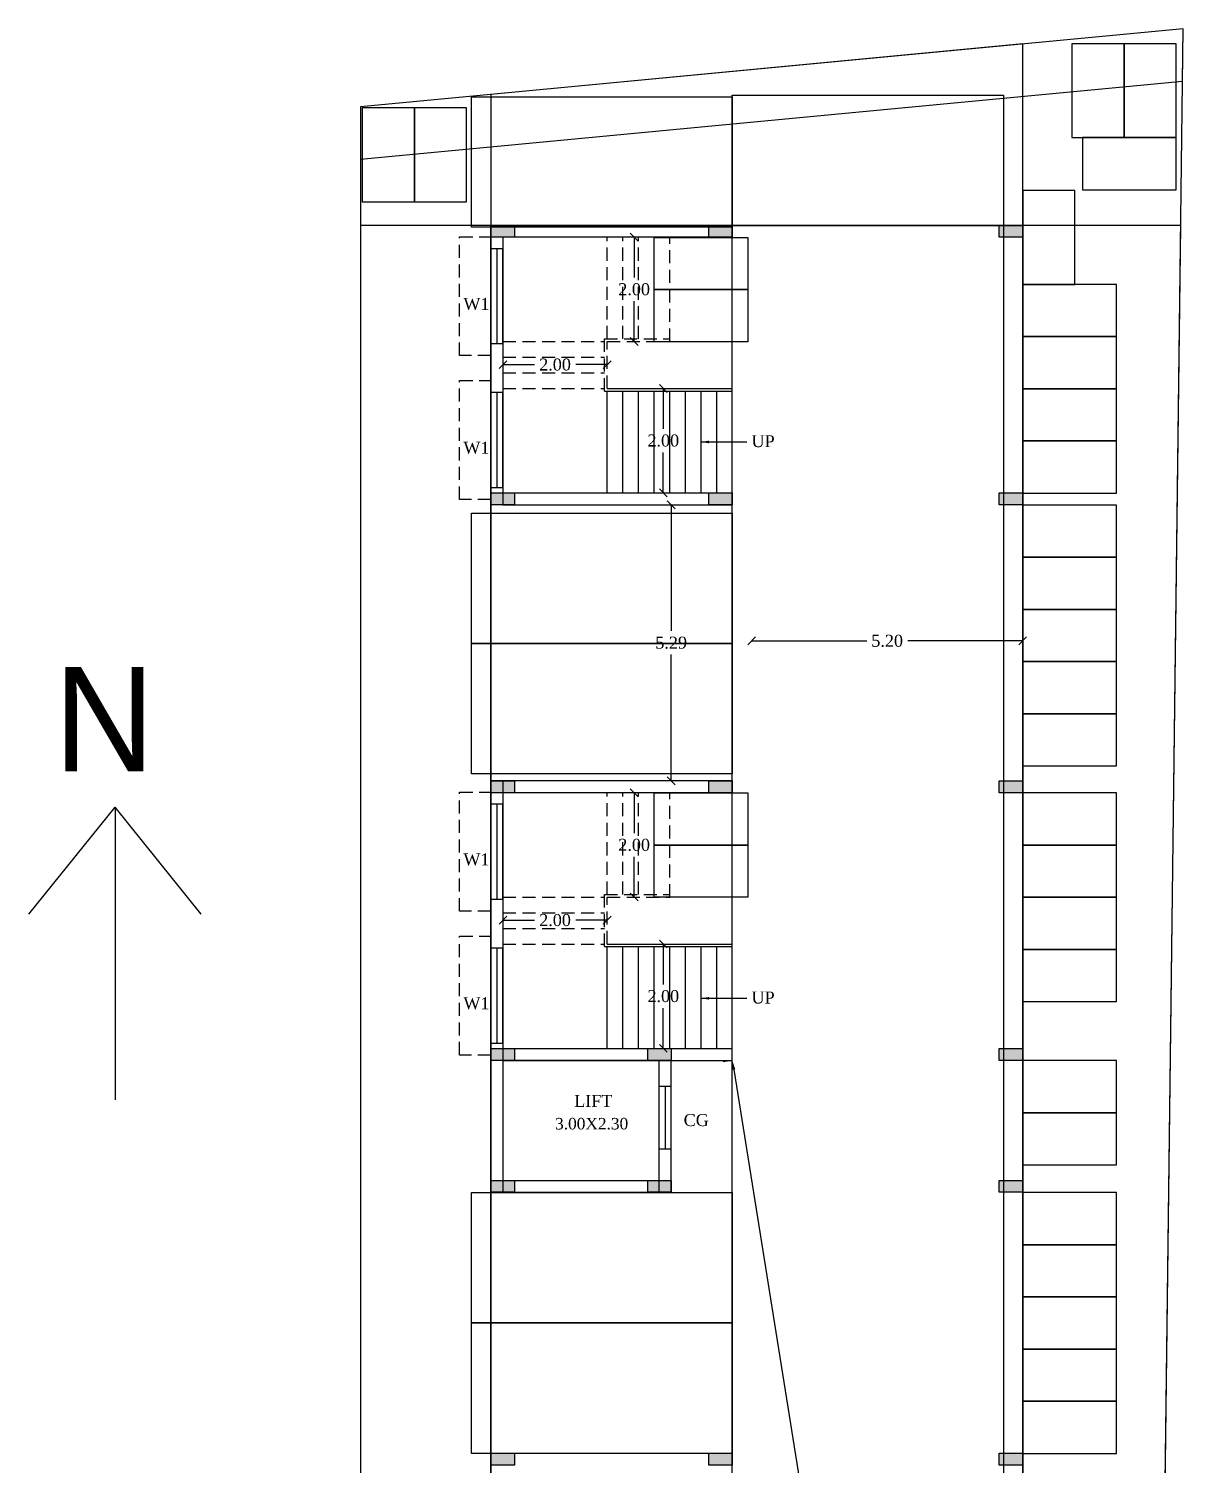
# Model space of a CAD drawing. Header units: metres. Extents: x 7889 to 8063, y -2348 to -2272.
# Drawn here: x 8041.01 to 8063.15, y -2314.96 to -2287.42 of the extents above; entities that cross this region are included whole.
import ezdxf

# ---------------------------------------------------------------- set-up
doc = ezdxf.new("R2010")
doc.units = ezdxf.units.M
doc.header["$MEASUREMENT"] = 0
doc.linetypes.add('HIDDEN', pattern=[0.375, 0.25, -0.125])
for name, color, linetype in [('BLK_1_COVERED_AREA', 140, 'Continuous'), ('BLK_1_FIRE_TENDER_MOVEMENT', 161, 'Continuous'), ('BLK_1_FLR_0_STILT_PARKING', 7, 'Continuous'), ('BLK_1_LVL_0_BLDG_FOOT_PRINT', 7, 'Continuous'), ('BLK_1_LVL_0_REAR_SETBACK', 7, 'Continuous'), ('BLK_1_LVL_0_SIDE_SETBACK1', 171, 'Continuous'), ('BLK_1_LVL_0_SIDE_SETBACK2', 7, 'Continuous'), ('DRIVE_WAY', 2, 'Continuous'), ('NORTH_DIRECTION', 7, 'Continuous'), ('PARKING_SLOT', 30, 'Continuous'), ('PER_AISLE_WIDTH', 7, 'Continuous'), ('PLOT_BOUNDARY', 70, 'Continuous'), ('RWH', 130, 'Continuous'), ('TWO_WHEELER_DRIVE_WAY', 6, 'Continuous'), ('TWO_WHEELER_PARKING', 2, 'Continuous')]:
    doc.layers.add(name, color=color, linetype=linetype)
doc.layers.add('BLK_1_FLR_0_STILT', color=7, linetype='Continuous', lineweight=0)
doc.layers.add('DIST_EXIT', color=7, linetype='Continuous', lineweight=0)
doc.styles.add('Isa-', font='times.ttf')
doc.styles.get("Standard").update_dxf_attribs({"font": 'arial.ttf'})
doc.styles.add('STYLE2', font='times.ttf')
doc.styles.add('USA TEXT', font='GOTHIC.TTF')
doc.dimstyles.new('ISO-25', dxfattribs={"dimscale": 0, "dimtxt": 0.23, "dimasz": 0.15, "dimexe": 1.25, "dimexo": 0.625, "dimgap": 0.11, "dimtad": 0, "dimtih": 1, "dimtoh": 1, "dimzin": 1, "dimdsep": 46, "dimtxsty": 'STYLE2', "dimblk": 'OBLIQUE', "dimcen": 0, "dimse1": 1, "dimse2": 1, "dimclrd": 1, "dimclrt": 3, "dimadec": 0, "dimazin": 2, "dimtfac": 1, "dimtix": 1, "dimtofl": 0, "dimtmove": 0, "dimatfit": 3, "dimfxl": 0, "dimtolj": 1, "dimarcsym": 0})
doc.dimstyles.get("Standard").update_dxf_attribs({"dimtxt": 0.18, "dimasz": 0.18, "dimexe": 0.18, "dimexo": 0.0625, "dimgap": 0.09, "dimtad": 0, "dimtih": 1, "dimtoh": 1, "dimdec": 4, "dimzin": 0, "dimdsep": 46, "dimtxsty": 'Standard', "dimcen": 0.09, "dimadec": 0, "dimazin": 0, "dimtfac": 1, "dimtdec": 4, "dimtofl": 0, "dimtmove": 0, "dimatfit": 3, "dimfxl": 0, "dimtolj": 1, "dimtzin": 0, "dimarcsym": 0})

# ---------------------------------------------------------------- blocks, each defined once
blk = doc.blocks.new('_Oblique')
at = {"color": 0, "linetype": 'ByBlock', "lineweight": -2}
blk.add_line((-0.5, -0.5), (0.5, 0.5), dxfattribs=at)
blk = doc.blocks.new('*D36')
at = {"layer": 'Defpoints', "color": 0}
for p in [(8054.872, -2299.153), (8060.072, -2299.153), (8060.072, -2299.153)]:
    blk.add_point(p, dxfattribs=at)
at = {"layer": 'DRIVE_WAY', "color": 1, "lineweight": -2}
for p, q in [((8054.872, -2299.153), (8057.079, -2299.153)), ((8060.072, -2299.153), (8057.865, -2299.153))]:
    blk.add_line(p, q, dxfattribs=at)
at = {"layer": 'DRIVE_WAY', "color": 1, "lineweight": -2, "xscale": 0.15, "yscale": 0.15, "zscale": 0.15, "rotation": 180}
blk.add_blockref('_Oblique', (8054.872, -2299.153), dxfattribs=at)
at = {"layer": 'DRIVE_WAY', "color": 1, "lineweight": -2, "xscale": 0.15, "yscale": 0.15, "zscale": 0.15}
blk.add_blockref('_Oblique', (8060.072, -2299.153), dxfattribs=at)
at = {"layer": 'DRIVE_WAY', "color": 3, "lineweight": -3, "insert": (8057.472, -2299.153), "char_height": 0.23, "attachment_point": 5, "style": 'STYLE2'}
blk.add_mtext('\\A1;5.20', dxfattribs=at)
blk = doc.blocks.new('*D161')
at = {"color": 1, "lineweight": -2}
for p, q in [((8053.329, -2296.544), (8053.329, -2298.962)), ((8053.329, -2301.834), (8053.329, -2299.416))]:
    blk.add_line(p, q, dxfattribs=at)
at = {"layer": 'Defpoints', "color": 0}
for p in [(8053.065, -2296.544), (8053.329, -2296.544), (8053.065, -2301.834)]:
    blk.add_point(p, dxfattribs=at)
at = {"color": 1, "lineweight": -2, "xscale": 0.15, "yscale": 0.15, "zscale": 0.15}
for p, rotation in [((8053.329, -2296.544), 90), ((8053.329, -2301.834), 270)]:
    blk.add_blockref('_Oblique', p, dxfattribs=dict(at, rotation=rotation))
at = {"color": 3, "insert": (8053.329, -2299.189), "char_height": 0.23, "attachment_point": 5, "style": 'STYLE2'}
blk.add_mtext('\\A1;5.29', dxfattribs=at)
blk = doc.blocks.new('*D376')
at = {"color": 1, "lineweight": -2}
for p, q in [((8050.102, -2304.507), (8050.705, -2304.507)), ((8052.102, -2304.507), (8051.499, -2304.507))]:
    blk.add_line(p, q, dxfattribs=at)
at = {"layer": 'Defpoints', "color": 0}
for p in [(8050.102, -2304.523), (8052.102, -2304.507), (8052.102, -2304.514)]:
    blk.add_point(p, dxfattribs=at)
at = {"color": 1, "lineweight": -2, "xscale": 0.15, "yscale": 0.15, "zscale": 0.15, "rotation": 180}
blk.add_blockref('_Oblique', (8050.102, -2304.507), dxfattribs=at)
at = {"color": 1, "lineweight": -2, "xscale": 0.15, "yscale": 0.15, "zscale": 0.15}
blk.add_blockref('_Oblique', (8052.102, -2304.507), dxfattribs=at)
at = {"color": 3, "insert": (8051.102, -2304.507), "char_height": 0.23, "attachment_point": 5, "style": 'STYLE2'}
blk.add_mtext('\\A1;2.00', dxfattribs=at)
blk = doc.blocks.new('*D377')
at = {"color": 1, "lineweight": -2}
for p, q in [((8052.619, -2302.064), (8052.619, -2302.837)), ((8052.619, -2304.064), (8052.619, -2303.291))]:
    blk.add_line(p, q, dxfattribs=at)
at = {"layer": 'Defpoints', "color": 0}
for p in [(8052.619, -2302.064), (8053.135, -2302.064), (8052.619, -2304.064)]:
    blk.add_point(p, dxfattribs=at)
at = {"color": 1, "lineweight": -2, "xscale": 0.15, "yscale": 0.15, "zscale": 0.15}
for p, rotation in [((8052.619, -2302.064), 90), ((8052.619, -2304.064), 270)]:
    blk.add_blockref('_Oblique', p, dxfattribs=dict(at, rotation=rotation))
at = {"color": 3, "insert": (8052.619, -2303.064), "char_height": 0.23, "attachment_point": 5, "style": 'STYLE2'}
blk.add_mtext('\\A1;2.00', dxfattribs=at)
blk = doc.blocks.new('*D378')
at = {"color": 1, "lineweight": -2}
for p, q in [((8053.178, -2304.964), (8053.178, -2305.737)), ((8053.178, -2306.964), (8053.178, -2306.191))]:
    blk.add_line(p, q, dxfattribs=at)
at = {"layer": 'Defpoints', "color": 0}
for p in [(8053.178, -2304.964), (8053.178, -2306.964), (8053.178, -2306.964)]:
    blk.add_point(p, dxfattribs=at)
at = {"color": 1, "lineweight": -2, "xscale": 0.15, "yscale": 0.15, "zscale": 0.15}
for p, rotation in [((8053.178, -2304.964), 90), ((8053.178, -2306.964), 270)]:
    blk.add_blockref('_Oblique', p, dxfattribs=dict(at, rotation=rotation))
at = {"color": 3, "insert": (8053.178, -2305.964), "char_height": 0.23, "attachment_point": 5, "style": 'STYLE2'}
blk.add_mtext('\\A1;2.00', dxfattribs=at)
blk = doc.blocks.new('*D379')
at = {"color": 1, "lineweight": -2}
for p, q in [((8050.102, -2293.857), (8050.705, -2293.857)), ((8052.102, -2293.857), (8051.499, -2293.857))]:
    blk.add_line(p, q, dxfattribs=at)
at = {"layer": 'Defpoints', "color": 0}
for p in [(8050.102, -2293.873), (8052.102, -2293.857), (8052.102, -2293.864)]:
    blk.add_point(p, dxfattribs=at)
at = {"color": 1, "lineweight": -2, "xscale": 0.15, "yscale": 0.15, "zscale": 0.15, "rotation": 180}
blk.add_blockref('_Oblique', (8050.102, -2293.857), dxfattribs=at)
at = {"color": 1, "lineweight": -2, "xscale": 0.15, "yscale": 0.15, "zscale": 0.15}
blk.add_blockref('_Oblique', (8052.102, -2293.857), dxfattribs=at)
at = {"color": 3, "insert": (8051.102, -2293.857), "char_height": 0.23, "attachment_point": 5, "style": 'STYLE2'}
blk.add_mtext('\\A1;2.00', dxfattribs=at)
blk = doc.blocks.new('*D380')
at = {"color": 1, "lineweight": -2}
for p, q in [((8052.619, -2291.414), (8052.619, -2292.187)), ((8052.619, -2293.414), (8052.619, -2292.641))]:
    blk.add_line(p, q, dxfattribs=at)
at = {"layer": 'Defpoints', "color": 0}
for p in [(8052.619, -2291.414), (8053.135, -2291.414), (8052.619, -2293.414)]:
    blk.add_point(p, dxfattribs=at)
at = {"color": 1, "lineweight": -2, "xscale": 0.15, "yscale": 0.15, "zscale": 0.15}
for p, rotation in [((8052.619, -2291.414), 90), ((8052.619, -2293.414), 270)]:
    blk.add_blockref('_Oblique', p, dxfattribs=dict(at, rotation=rotation))
at = {"color": 3, "insert": (8052.619, -2292.414), "char_height": 0.23, "attachment_point": 5, "style": 'STYLE2'}
blk.add_mtext('\\A1;2.00', dxfattribs=at)
blk = doc.blocks.new('*D381')
at = {"color": 1, "lineweight": -2}
for p, q in [((8053.178, -2294.314), (8053.178, -2295.087)), ((8053.178, -2296.314), (8053.178, -2295.541))]:
    blk.add_line(p, q, dxfattribs=at)
at = {"layer": 'Defpoints', "color": 0}
for p in [(8053.178, -2294.314), (8053.178, -2296.314), (8053.178, -2296.314)]:
    blk.add_point(p, dxfattribs=at)
at = {"color": 1, "lineweight": -2, "xscale": 0.15, "yscale": 0.15, "zscale": 0.15}
for p, rotation in [((8053.178, -2294.314), 90), ((8053.178, -2296.314), 270)]:
    blk.add_blockref('_Oblique', p, dxfattribs=dict(at, rotation=rotation))
at = {"color": 3, "insert": (8053.178, -2295.314), "char_height": 0.23, "attachment_point": 5, "style": 'STYLE2'}
blk.add_mtext('\\A1;2.00', dxfattribs=at)
blk = doc.blocks.new('*D375')
at = {"layer": 'Defpoints', "color": 0}
for p in [(8054.502, -2307.194), (8057.772, -2327.614), (8057.772, -2327.614)]:
    blk.add_point(p, dxfattribs=at)
at = {"layer": 'DIST_EXIT', "color": 0, "lineweight": -2}
for p, q in [((8054.44, -2307.204), (8054.324, -2307.222)), ((8054.53, -2307.372), (8056.108, -2317.222)), ((8057.744, -2327.436), (8056.166, -2317.586)), ((8057.71, -2327.624), (8057.594, -2327.642))]:
    blk.add_line(p, q, dxfattribs=at)
at = {"layer": 'DIST_EXIT', "color": 0}
for points in [[(8054.56, -2307.367), (8054.501, -2307.376), (8054.502, -2307.194)], [(8057.773, -2327.431), (8057.714, -2327.441), (8057.772, -2327.614)]]:
    blk.add_solid(points, dxfattribs=at)
at = {"layer": 'DIST_EXIT', "color": 0, "insert": (8056.137, -2317.404), "char_height": 0.18, "attachment_point": 5}
blk.add_mtext('\\A1;20.6802', dxfattribs=at)

msp = doc.modelspace()

# ---------------------------------------------------------------- hatches: boundary and pattern name
for points in [[(8050.322, -2291.41393), (8050.322, -2291.18393), (8049.872, -2291.18393), (8049.872, -2291.41393)], [(8054.502, -2291.41393), (8054.502, -2291.18393), (8054.052, -2291.18393), (8054.052, -2291.41393)], [(8060.072, -2291.41393), (8060.072, -2291.18393), (8059.622, -2291.18393), (8059.622, -2291.41393)], [(8050.322, -2296.54393), (8050.322, -2296.31393), (8049.872, -2296.31393), (8049.872, -2296.54393)], [(8050.322, -2296.54393), (8050.322, -2296.31393), (8049.872, -2296.31393), (8049.872, -2296.54393)], [(8054.502, -2296.54393), (8054.502, -2296.31393), (8054.052, -2296.31393), (8054.052, -2296.54393)], [(8060.072, -2296.54393), (8060.072, -2296.31393), (8059.622, -2296.31393), (8059.622, -2296.54393)], [(8050.322, -2302.06393), (8050.322, -2301.83393), (8049.872, -2301.83393), (8049.872, -2302.06393)], [(8054.502, -2302.06393), (8054.502, -2301.83393), (8054.052, -2301.83393), (8054.052, -2302.06393)], [(8060.072, -2302.06393), (8060.072, -2301.83393), (8059.622, -2301.83393), (8059.622, -2302.06393)], [(8050.322, -2307.19393), (8050.322, -2306.96393), (8049.872, -2306.96393), (8049.872, -2307.19393)], [(8053.332, -2307.19393), (8053.332, -2306.96393), (8052.882, -2306.96393), (8052.882, -2307.19393)], [(8060.072, -2307.19393), (8060.072, -2306.96393), (8059.622, -2306.96393), (8059.622, -2307.19393)], [(8050.322, -2309.72393), (8050.322, -2309.49393), (8049.872, -2309.49393), (8049.872, -2309.72393)], [(8053.332, -2309.72393), (8053.332, -2309.49393), (8052.882, -2309.49393), (8052.882, -2309.72393)], [(8060.072, -2309.72393), (8060.072, -2309.49393), (8059.622, -2309.49393), (8059.622, -2309.72393)], [(8050.322, -2314.95393), (8050.322, -2314.72393), (8049.872, -2314.72393), (8049.872, -2314.95393)], [(8054.502, -2314.95393), (8054.502, -2314.72393), (8054.052, -2314.72393), (8054.052, -2314.95393)], [(8060.072, -2314.95393), (8060.072, -2314.72393), (8059.622, -2314.72393), (8059.622, -2314.95393)]]:
    msp.add_hatch(color=5).paths.add_polyline_path(points)

# ---------------------------------------------------------------- linework, layer by layer
for p, q in [((8054.502, -2291.41393), (8050.102, -2291.41393)), ((8059.842, -2291.41393), (8059.622, -2291.41393)), ((8052.052, -2294.36393), (8054.502, -2294.36393)), ((8052.102, -2294.31393), (8054.502, -2294.31393)), ((8052.102, -2296.31393), (8052.102, -2294.36393)), ((8052.402, -2296.31393), (8052.402, -2294.36393)), ((8052.702, -2296.31393), (8052.702, -2294.36393)), ((8053.002, -2296.31393), (8053.002, -2294.36393)), ((8053.302, -2296.31393), (8053.302, -2294.36393)), ((8053.602, -2296.31393), (8053.602, -2294.36393)), ((8053.602, -2296.31393), (8053.602, -2294.36393)), ((8053.902, -2296.31393), (8053.902, -2294.36393)), ((8054.202, -2296.31393), (8054.202, -2294.36393)), ((8054.502, -2296.54393), (8054.502, -2294.31393)), ((8050.102, -2296.31393), (8054.502, -2296.31393)), ((8050.102, -2296.54393), (8054.502, -2296.54393)), ((8054.502, -2301.83393), (8049.872, -2301.83393)), ((8054.502, -2302.06393), (8049.872, -2302.06393)), ((8052.102, -2304.96393), (8054.502, -2304.96393)), ((8054.502, -2307.19393), (8054.502, -2304.96393)), ((8052.052, -2305.01393), (8054.502, -2305.01393)), ((8052.102, -2306.96393), (8052.102, -2305.01393)), ((8052.402, -2306.96393), (8052.402, -2305.01393)), ((8052.702, -2306.96393), (8052.702, -2305.01393)), ((8053.002, -2306.96393), (8053.002, -2305.01393)), ((8053.302, -2306.96393), (8053.302, -2305.01393)), ((8053.602, -2306.96393), (8053.602, -2305.01393)), ((8053.602, -2306.96393), (8053.602, -2305.01393)), ((8053.902, -2306.96393), (8053.902, -2305.01393)), ((8054.202, -2306.96393), (8054.202, -2305.01393)), ((8050.102, -2306.96393), (8054.502, -2306.96393)), ((8050.102, -2307.19393), (8054.502, -2307.19393)), ((8053.102, -2307.69049), (8053.102, -2307.19393)), ((8053.102, -2307.69049), (8053.102, -2307.19393)), ((8053.332, -2309.72393), (8053.332, -2307.19393)), ((8053.332, -2309.72393), (8053.332, -2307.19393)), ((8053.102, -2307.69049), (8053.332, -2307.69049)), ((8053.217, -2307.69049), (8053.217, -2308.89049)), ((8053.102, -2309.72393), (8053.102, -2308.89049)), ((8053.102, -2309.72393), (8053.102, -2308.89049)), ((8053.102, -2308.89049), (8053.332, -2308.89049)), ((8050.102, -2309.49393), (8053.332, -2309.49393)), ((8050.102, -2309.72393), (8053.332, -2309.72393))]:
    msp.add_line(p, q)
at = {"linetype": 'HIDDEN'}
for p, q in [((8052.102, -2293.36393), (8052.102, -2291.41393)), ((8052.402, -2293.36393), (8052.402, -2291.41393)), ((8052.702, -2293.36393), (8052.702, -2291.41393)), ((8053.002, -2293.36393), (8053.002, -2291.41393)), ((8053.302, -2293.41393), (8053.302, -2291.41393)), ((8050.102, -2293.41393), (8052.052, -2293.41393)), ((8052.052, -2293.36393), (8053.302, -2293.36393)), ((8052.052, -2294.36393), (8052.052, -2293.36393)), ((8052.102, -2293.41393), (8053.302, -2293.41393)), ((8052.102, -2294.31393), (8052.102, -2293.41393)), ((8050.102, -2293.71393), (8052.052, -2293.71393)), ((8050.102, -2294.01393), (8052.052, -2294.01393)), ((8050.102, -2294.31393), (8052.052, -2294.31393)), ((8052.102, -2304.01393), (8052.102, -2302.06393)), ((8052.402, -2304.01393), (8052.402, -2302.06393)), ((8052.702, -2304.01393), (8052.702, -2302.06393)), ((8053.002, -2304.01393), (8053.002, -2302.06393)), ((8053.302, -2304.06393), (8053.302, -2302.06393)), ((8050.102, -2304.06393), (8052.052, -2304.06393)), ((8052.052, -2304.01393), (8053.302, -2304.01393)), ((8052.052, -2305.01393), (8052.052, -2304.01393)), ((8052.102, -2304.06393), (8053.302, -2304.06393)), ((8052.102, -2304.96393), (8052.102, -2304.06393)), ((8050.102, -2304.36393), (8052.052, -2304.36393)), ((8050.102, -2304.66393), (8052.052, -2304.66393)), ((8050.102, -2304.96393), (8052.052, -2304.96393))]:
    msp.add_line(p, q, dxfattribs=at)
at = {"color": 2}
for p, q in [((8049.987, -2291.63436), (8049.987, -2293.45436)), ((8049.987, -2294.39155), (8049.987, -2296.21155)), ((8049.987, -2302.28436), (8049.987, -2304.10436)), ((8049.987, -2305.04155), (8049.987, -2306.86155))]:
    msp.add_line(p, q, dxfattribs=at)
at = {"color": 5}
for points in [[(8049.872, -2291.41393), (8049.872, -2291.18393), (8050.322, -2291.18393), (8050.322, -2291.41393)], [(8054.052, -2291.41393), (8054.052, -2291.18393), (8054.502, -2291.18393), (8054.502, -2291.41393)], [(8059.622, -2291.41393), (8059.622, -2291.18393), (8060.072, -2291.18393), (8060.072, -2291.41393)], [(8049.872, -2296.54393), (8049.872, -2296.31393), (8050.322, -2296.31393), (8050.322, -2296.54393)], [(8049.872, -2296.54393), (8049.872, -2296.31393), (8050.322, -2296.31393), (8050.322, -2296.54393)], [(8054.052, -2296.54393), (8054.052, -2296.31393), (8054.502, -2296.31393), (8054.502, -2296.54393)], [(8059.622, -2296.54393), (8059.622, -2296.31393), (8060.072, -2296.31393), (8060.072, -2296.54393)], [(8049.872, -2302.06393), (8049.872, -2301.83393), (8050.322, -2301.83393), (8050.322, -2302.06393)], [(8054.052, -2302.06393), (8054.052, -2301.83393), (8054.502, -2301.83393), (8054.502, -2302.06393)], [(8059.622, -2302.06393), (8059.622, -2301.83393), (8060.072, -2301.83393), (8060.072, -2302.06393)], [(8049.872, -2307.19393), (8049.872, -2306.96393), (8050.322, -2306.96393), (8050.322, -2307.19393)], [(8052.882, -2307.19393), (8052.882, -2306.96393), (8053.332, -2306.96393), (8053.332, -2307.19393)], [(8059.622, -2307.19393), (8059.622, -2306.96393), (8060.072, -2306.96393), (8060.072, -2307.19393)], [(8049.872, -2309.72393), (8049.872, -2309.49393), (8050.322, -2309.49393), (8050.322, -2309.72393)], [(8052.882, -2309.72393), (8052.882, -2309.49393), (8053.332, -2309.49393), (8053.332, -2309.72393)], [(8059.622, -2309.72393), (8059.622, -2309.49393), (8060.072, -2309.49393), (8060.072, -2309.72393)], [(8049.872, -2314.95393), (8049.872, -2314.72393), (8050.322, -2314.72393), (8050.322, -2314.95393)], [(8054.052, -2314.95393), (8054.052, -2314.72393), (8054.502, -2314.72393), (8054.502, -2314.95393)], [(8059.622, -2314.95393), (8059.622, -2314.72393), (8060.072, -2314.72393), (8060.072, -2314.95393)]]:
    msp.add_lwpolyline(points, close=True, dxfattribs=at)
at = {"color": 2, "linetype": 'HIDDEN'}
for points in [[(8049.872, -2293.68436), (8049.872, -2293.68436), (8049.272, -2293.68436), (8049.272, -2291.40436), (8049.272, -2291.40436), (8049.872, -2291.40436)], [(8049.872, -2296.44155), (8049.872, -2296.44155), (8049.272, -2296.44155), (8049.272, -2294.16155), (8049.272, -2294.16155), (8049.872, -2294.16155)], [(8049.872, -2304.33436), (8049.872, -2304.33436), (8049.272, -2304.33436), (8049.272, -2302.05436), (8049.272, -2302.05436), (8049.872, -2302.05436)], [(8049.872, -2307.09155), (8049.872, -2307.09155), (8049.272, -2307.09155), (8049.272, -2304.81155), (8049.272, -2304.81155), (8049.872, -2304.81155)]]:
    msp.add_lwpolyline(points, dxfattribs=at)
at = {"color": 90}
for points in [[(8054.502, -2291.41393), (8050.102, -2291.41393), (8050.102, -2296.54393)], [(8050.102, -2301.83393), (8050.102, -2309.72393)]]:
    msp.add_lwpolyline(points, dxfattribs=at)
at = {"color": 2}
for points in [[(8049.872, -2293.45436), (8050.102, -2293.45436), (8050.102, -2291.63436), (8049.872, -2291.63436)], [(8049.872, -2296.21155), (8050.102, -2296.21155), (8050.102, -2294.39155), (8049.872, -2294.39155)], [(8049.872, -2304.10436), (8050.102, -2304.10436), (8050.102, -2302.28436), (8049.872, -2302.28436)], [(8049.872, -2306.86155), (8050.102, -2306.86155), (8050.102, -2305.04155), (8049.872, -2305.04155)]]:
    msp.add_lwpolyline(points, close=True, dxfattribs=at)
at = {"color": 30}
msp.add_lwpolyline([(8053.102, -2307.19393), (8050.102, -2307.19393), (8050.102, -2309.49393), (8053.102, -2309.49393)], close=True, dxfattribs=at)
at = {"layer": 'BLK_1_COVERED_AREA', "color": 140}
msp.add_lwpolyline([(8049.872, -2291.1884), (8060.072, -2291.1884), (8060.072, -2327.6184), (8055.472, -2327.6184), (8055.472, -2329.1184), (8049.872, -2329.1184)], close=True, dxfattribs=at)
at = {"layer": 'BLK_1_FIRE_TENDER_MOVEMENT', "color": 161}
msp.add_lwpolyline([(8047.372, -2329.11393), (8049.872, -2329.11393), (8049.872, -2291.1884), (8047.372, -2291.1884)], close=True, dxfattribs=at)
at = {"layer": 'BLK_1_FLR_0_STILT'}
msp.add_lwpolyline([(8049.872, -2291.1884), (8060.072, -2291.1884), (8060.072, -2327.6184), (8055.472, -2327.6184), (8055.472, -2329.1184), (8049.872, -2329.1184)], close=True, dxfattribs=at)
at = {"layer": 'BLK_1_FLR_0_STILT_PARKING', "color": 13}
msp.add_lwpolyline([(8049.872, -2291.1884), (8060.072, -2291.1884), (8060.072, -2327.6184), (8055.472, -2327.6184), (8055.472, -2329.1184), (8049.872, -2329.1184)], close=True, dxfattribs=at)
at = {"layer": 'BLK_1_LVL_0_BLDG_FOOT_PRINT', "color": 1}
msp.add_lwpolyline([(8060.072, -2291.1884), (8049.872, -2291.1884), (8049.872, -2329.11393), (8055.472, -2329.11393), (8055.472, -2327.6184), (8060.072, -2327.6184)], close=True, dxfattribs=at)
at = {"layer": 'BLK_1_LVL_0_REAR_SETBACK', "color": 11}
msp.add_lwpolyline([(8049.872, -2291.1884), (8060.072, -2291.1884), (8060.072, -2287.70953), (8049.872, -2288.67684)], close=True, dxfattribs=at)
at = {"layer": 'BLK_1_LVL_0_SIDE_SETBACK1', "color": 171}
msp.add_lwpolyline([(8047.372, -2329.11393), (8049.872, -2329.11393), (8049.872, -2291.1884), (8047.372, -2291.1884)], close=True, dxfattribs=at)
at = {"layer": 'BLK_1_LVL_0_SIDE_SETBACK2', "color": 102}
msp.add_lwpolyline([(8060.072, -2327.6184), (8062.65257, -2327.6184), (8063.10443, -2291.1884), (8060.072, -2291.1884)], close=True, dxfattribs=at)
at = {"layer": 'DRIVE_WAY', "color": 254, "lineweight": -3}
msp.add_lwpolyline([(8059.702, -2329.11395), (8054.502, -2329.11395), (8054.502, -2288.6884), (8059.702, -2288.6884)], close=True, dxfattribs=at)
at = {"layer": 'NORTH_DIRECTION'}
msp.add_line((8042.66196, -2302.34041), (8042.66196, -2307.94929), dxfattribs=at)
for points in [[(8041.00705, -2304.3925), (8041.00705, -2304.3925), (8042.66196, -2302.34041)], [(8044.31687, -2304.3925), (8044.31687, -2304.3925), (8042.66196, -2302.34041)]]:
    msp.add_lwpolyline(points, dxfattribs=at)
at = {"layer": 'PARKING_SLOT', "color": 30, "linetype": 'Continuous'}
for points in [[(8054.502, -2288.72193), (8054.502, -2291.22193), (8049.502, -2291.22193), (8049.502, -2288.72193)], [(8054.502, -2309.7284), (8054.502, -2312.2284), (8049.502, -2312.2284), (8049.502, -2309.7284)], [(8054.502, -2312.2284), (8054.502, -2314.7284), (8049.502, -2314.7284), (8049.502, -2312.2284)]]:
    msp.add_lwpolyline(points, close=True, dxfattribs=at)
at = {"layer": 'PARKING_SLOT', "color": 30}
for points in [[(8054.502, -2296.7036), (8054.502, -2299.2036), (8049.502, -2299.2036), (8049.502, -2296.7036)], [(8054.502, -2299.2036), (8054.502, -2301.7036), (8049.502, -2301.7036), (8049.502, -2299.2036)]]:
    msp.add_lwpolyline(points, close=True, dxfattribs=at)
at = {"layer": 'PER_AISLE_WIDTH', "color": 5, "lineweight": 25, "ltscale": 2}
msp.add_lwpolyline([(8059.702, -2329.11395), (8054.502, -2329.11395), (8054.502, -2288.6884), (8059.702, -2288.6884)], close=True, dxfattribs=at)
at = {"layer": 'PLOT_BOUNDARY', "color": 70, "ltscale": 400}
msp.add_lwpolyline([(8063.15121, -2287.41752), (8047.372, -2288.91393), (8047.372, -2334.11393), (8062.572, -2334.11393)], close=True, dxfattribs=at)
at = {"layer": 'RWH', "color": 130}
msp.add_lwpolyline([(8047.372, -2289.91841), (8063.13873, -2288.42319), (8063.15121, -2287.41752), (8047.372, -2288.91393)], close=True, dxfattribs=at)
at = {"layer": 'TWO_WHEELER_DRIVE_WAY', "color": 6}
msp.add_lwpolyline([(8059.702, -2329.11395), (8054.502, -2329.11395), (8054.502, -2288.6884), (8059.702, -2288.6884)], close=True, dxfattribs=at)
at = {"layer": 'TWO_WHEELER_PARKING', "color": 2}
for points in [[(8061.01526, -2289.5045), (8062.01526, -2289.5045), (8062.01526, -2287.7045), (8061.01526, -2287.7045)], [(8062.01526, -2289.5045), (8063.01526, -2289.5045), (8063.01526, -2287.7045), (8062.01526, -2287.7045)], [(8047.40374, -2290.73689), (8048.40374, -2290.73689), (8048.40374, -2288.93689), (8047.40374, -2288.93689)], [(8048.40374, -2290.73689), (8049.40374, -2290.73689), (8049.40374, -2288.93689), (8048.40374, -2288.93689)], [(8063.01526, -2290.5045), (8063.01526, -2289.5045), (8061.21526, -2289.5045), (8061.21526, -2290.5045)], [(8060.072, -2292.3184), (8061.072, -2292.3184), (8061.072, -2290.5184), (8060.072, -2290.5184)], [(8053.002, -2292.4184), (8053.002, -2291.4184), (8054.802, -2291.4184), (8054.802, -2292.4184)], [(8053.002, -2293.4184), (8053.002, -2292.4184), (8054.802, -2292.4184), (8054.802, -2293.4184)], [(8061.872, -2293.3184), (8061.872, -2292.3184), (8060.072, -2292.3184), (8060.072, -2293.3184)], [(8061.872, -2294.3184), (8061.872, -2293.3184), (8060.072, -2293.3184), (8060.072, -2294.3184)], [(8061.872, -2295.3184), (8061.872, -2294.3184), (8060.072, -2294.3184), (8060.072, -2295.3184)], [(8061.872, -2296.3184), (8061.872, -2295.3184), (8060.072, -2295.3184), (8060.072, -2296.3184)], [(8061.872, -2297.5484), (8061.872, -2296.5484), (8060.072, -2296.5484), (8060.072, -2297.5484)], [(8061.872, -2298.5484), (8061.872, -2297.5484), (8060.072, -2297.5484), (8060.072, -2298.5484)], [(8061.872, -2299.5484), (8061.872, -2298.5484), (8060.072, -2298.5484), (8060.072, -2299.5484)], [(8061.872, -2300.5484), (8061.872, -2299.5484), (8060.072, -2299.5484), (8060.072, -2300.5484)], [(8061.872, -2301.5484), (8061.872, -2300.5484), (8060.072, -2300.5484), (8060.072, -2301.5484)], [(8053.002, -2303.0684), (8053.002, -2302.0684), (8054.802, -2302.0684), (8054.802, -2303.0684)], [(8061.872, -2303.0684), (8061.872, -2302.0684), (8060.072, -2302.0684), (8060.072, -2303.0684)], [(8053.002, -2304.0684), (8053.002, -2303.0684), (8054.802, -2303.0684), (8054.802, -2304.0684)], [(8061.872, -2304.0684), (8061.872, -2303.0684), (8060.072, -2303.0684), (8060.072, -2304.0684)], [(8061.872, -2305.0684), (8061.872, -2304.0684), (8060.072, -2304.0684), (8060.072, -2305.0684)], [(8061.872, -2306.0684), (8061.872, -2305.0684), (8060.072, -2305.0684), (8060.072, -2306.0684)], [(8061.872, -2308.1984), (8061.872, -2307.1984), (8060.072, -2307.1984), (8060.072, -2308.1984)], [(8061.872, -2309.1984), (8061.872, -2308.1984), (8060.072, -2308.1984), (8060.072, -2309.1984)], [(8061.872, -2310.7284), (8061.872, -2309.7284), (8060.072, -2309.7284), (8060.072, -2310.7284)], [(8061.872, -2311.7284), (8061.872, -2310.7284), (8060.072, -2310.7284), (8060.072, -2311.7284)], [(8061.872, -2312.7284), (8061.872, -2311.7284), (8060.072, -2311.7284), (8060.072, -2312.7284)], [(8061.872, -2313.7284), (8061.872, -2312.7284), (8060.072, -2312.7284), (8060.072, -2313.7284)], [(8061.872, -2314.7284), (8061.872, -2313.7284), (8060.072, -2313.7284), (8060.072, -2314.7284)]]:
    msp.add_lwpolyline(points, close=True, dxfattribs=at)

# ---------------------------------------------------------------- texts
at = {"color": 2, "style": 'Isa-'}
for p in [(8049.34345, -2292.80693), (8049.34345, -2295.56412), (8049.34345, -2303.45693), (8049.34345, -2306.21412)]:
    msp.add_text('W1', height=0.23, dxfattribs=at).set_placement(p)
at = {"color": 6, "style": 'Isa-'}
for s, p in [('UP', (8054.87048, -2295.43897)), ('UP', (8054.87048, -2306.10404)), ('LIFT', (8051.46941, -2308.08685)), ('CG', (8053.5685, -2308.45341))]:
    msp.add_text(s, height=0.23, dxfattribs=at).set_placement(p)
at = {"color": 3, "style": 'Isa-'}
msp.add_text('3.00X2.30', height=0.22, dxfattribs=at).set_placement((8051.10265, -2308.51758))
at = {"layer": 'NORTH_DIRECTION', "insert": (8043.42325, -2301.65587), "char_height": 2, "attachment_point": 1, "rotation": 180, "style": 'USA TEXT'}
msp.add_mtext_dynamic_manual_height_columns('N', width=1.1850696, gutter_width=30, heights=[2.65126], dxfattribs=at)

# ---------------------------------------------------------------- dimensions: what is measured, and where the dimension line sits
at = {"color": 90}
for base, p1, p2, picture, middle in [((8052.61874, -2291.41393), (8052.61874, -2293.41393), (8053.13548, -2291.41393), '*D380', (8052.61874, -2292.41393)), ((8053.17794, -2296.31393), (8053.17794, -2294.31393), (8053.17794, -2296.31393), '*D381', (8053.17794, -2295.31393)), ((8053.32934, -2296.54393), (8053.06497, -2301.83393), (8053.06497, -2296.54393), '*D161', (8053.32934, -2299.18893)), ((8052.61874, -2302.06393), (8052.61874, -2304.06393), (8053.13548, -2302.06393), '*D377', (8052.61874, -2303.06393)), ((8053.17794, -2306.96393), (8053.17794, -2304.96393), (8053.17794, -2306.96393), '*D378', (8053.17794, -2305.96393))]:
    dim = msp.add_linear_dim(base=base, p1=p1, p2=p2, angle=90, dimstyle='ISO-25', override={"dimscale": 1, "dimfxl": 75, "dimarcsym": 2}, dxfattribs=at)
    dim.commit()
    dim.dimension.update_dxf_attribs({"geometry": picture, "text_midpoint": middle})
for base, p1, p2, picture, middle in [((8052.102, -2293.85726), (8050.102, -2293.87323), (8052.102, -2293.86393), '*D379', (8051.102, -2293.85726)), ((8052.102, -2304.50726), (8050.102, -2304.52323), (8052.102, -2304.51393), '*D376', (8051.102, -2304.50726))]:
    dim = msp.add_linear_dim(base=base, p1=p1, p2=p2, dimstyle='ISO-25', override={"dimscale": 1, "dimfxl": 75, "dimarcsym": 2}, dxfattribs=at)
    dim.commit()
    dim.dimension.update_dxf_attribs({"geometry": picture, "text_midpoint": middle})
at = {"layer": 'DIST_EXIT', "color": 7}
dim = msp.add_aligned_dim(p1=(8054.502, -2307.19393), p2=(8057.772, -2327.61393), distance=0, dimstyle='Standard', dxfattribs=at)
dim.commit()
dim.dimension.update_dxf_attribs({"geometry": '*D375', "text_midpoint": (8056.137, -2317.40393)})
at = {"layer": 'DRIVE_WAY', "color": 254, "lineweight": -3}
dim = msp.add_linear_dim(base=(8060.072, -2299.15326), p1=(8054.872, -2299.15326), p2=(8060.072, -2299.15326), dimstyle='ISO-25', override={"dimscale": 1, "dimfxl": 75, "dimarcsym": 2}, dxfattribs=at)
dim.commit()
dim.dimension.update_dxf_attribs({"geometry": '*D36', "text_midpoint": (8057.472, -2299.15326)})

# ---------------------------------------------------------------- leaders
at = {"color": 90}
for points in [[(8053.902, -2295.33893), (8054.78184, -2295.33893)], [(8053.902, -2306.004), (8054.78184, -2306.004)]]:
    msp.add_leader(points, dimstyle='ISO-25', override={"dimscale": 1, "dimfxl": 75, "dimarcsym": 2}, dxfattribs=at)

doc.saveas('drawing.dxf')
